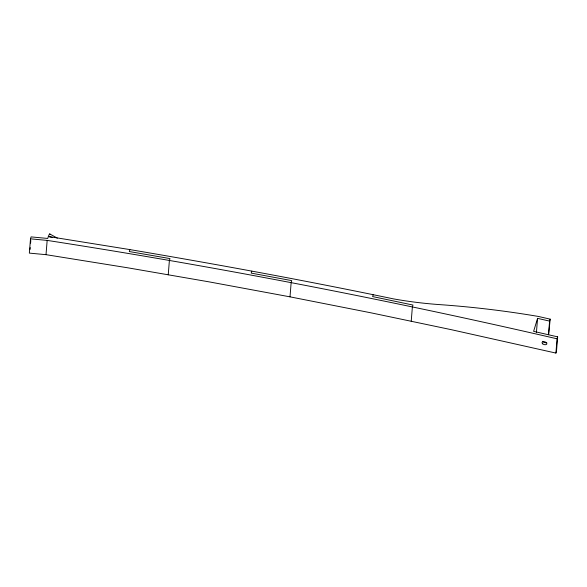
<?xml version="1.0" encoding="UTF-8"?>
<svg xmlns="http://www.w3.org/2000/svg" width="587" height="587" viewBox="0 0 587 587"><rect width="100%" height="100%" fill="white"/><g stroke="black" fill="none" stroke-linecap="round" stroke-linejoin="round"><path stroke-width="0.88" d="M49.954 234.191A12.929 1.313 -77.1 0 0 48.347 236.495L47.752 238.447L31.089 236.891L30.502 238.836L29.35 253.114L46.013 254.67L127.548 267.767L208.884 281.826L290 296.846L370.881 312.805L451.513 329.725L555.911 353.073L556.498 351.121L557.65 336.85L533.612 331.354L537.567 318.359L549.586 321.104L548.507 334.487M30.084 249.38L30.231 247.597M30.59 243.135L30.803 240.457M46.013 254.67L47.165 240.399L30.502 238.836M168.242 274.804L169.386 260.525L169.981 258.581L129.294 251.544L129.888 249.592C217.997 264.488 305.9 280.637 393.385 298.864A358.349 292.458 4.6 0 0 412.573 301.857L416.425 302.356A358.349 292.458 4.6 0 0 439.641 304.616L444.858 304.991A833.723 680.436 4.6 0 1 538.162 316.408L550.18 319.152L548.632 334.729M290 296.846L291.152 282.567L291.746 280.615L251.199 273.116L251.794 271.165M411.223 321.272L412.368 306.994L412.962 305.042L372.628 296.582L373.222 294.63M536.415 332.631L537.567 318.359M555.911 353.073L557.056 338.802L557.65 336.85M549.586 321.104L550.18 319.152M129.888 249.592L48.347 236.495L52.316 237.478M47.165 240.399C218.261 266.924 388.359 299.825 557.056 338.802M49.726 233.927L57.328 238.131M546.768 342.603A2.48 1.409 16.9 0 1 542.814 341.318M542.77 343.887A2.48 1.409 16.9 0 0 546.791 344.026A2.48 1.409 16.9 0 0 543.833 341.663A2.48 1.409 16.9 0 0 542.77 343.887"/></g></svg>
